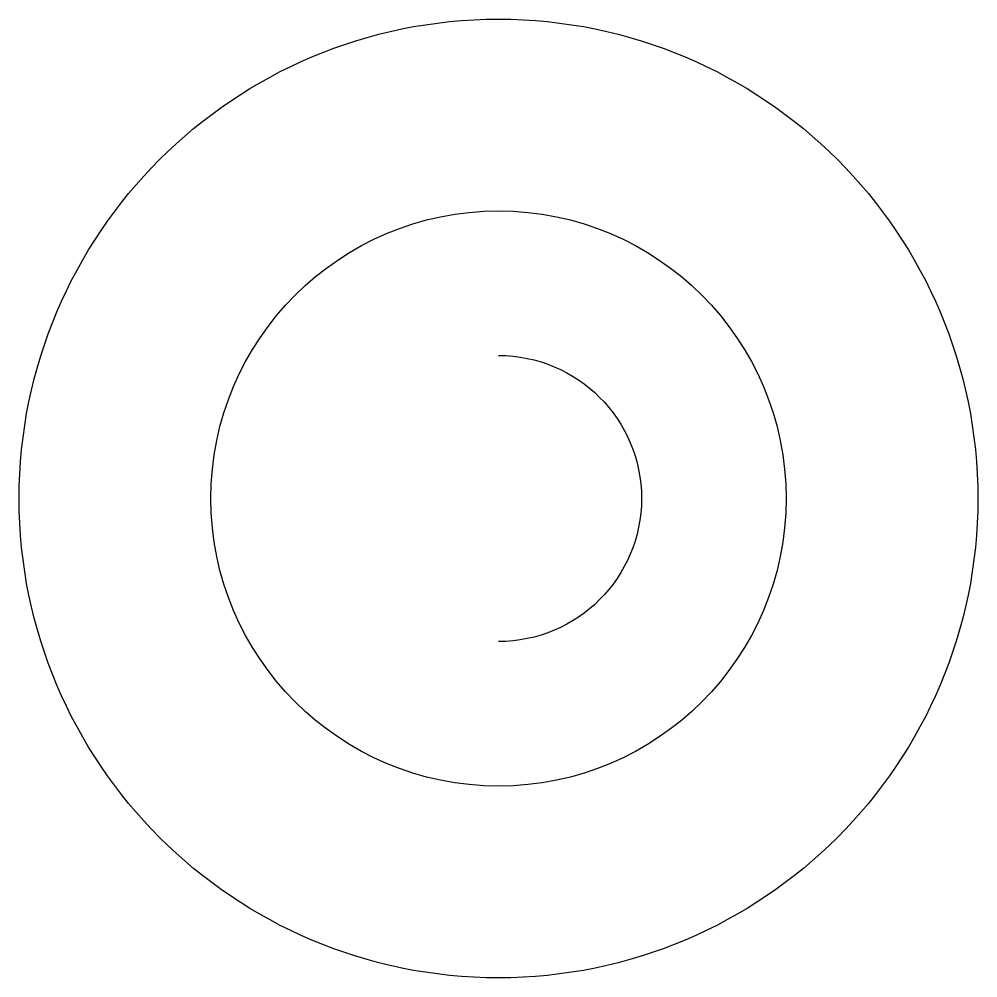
# Model space of a CAD drawing. Header units: metres. Extents: x 75 to 549, y -140011 to -139537.
import ezdxf

# ---------------------------------------------------------------- set-up
doc = ezdxf.new("R2010")
doc.units = ezdxf.units.M
doc.layers.add('DET1', color=1, linetype='Continuous')

msp = doc.modelspace()

# ---------------------------------------------------------------- linework, layer by layer
at = {"layer": 'DET1'}
msp.add_lwpolyline([(311.74, -139703.19, -1), (311.74, -139844.66, 1)], format="xyb", dxfattribs=at)
for radius in [237.05, 142.23]:
    msp.add_circle((311.74, -139773.93), radius, dxfattribs=at)

doc.saveas('drawing.dxf')
